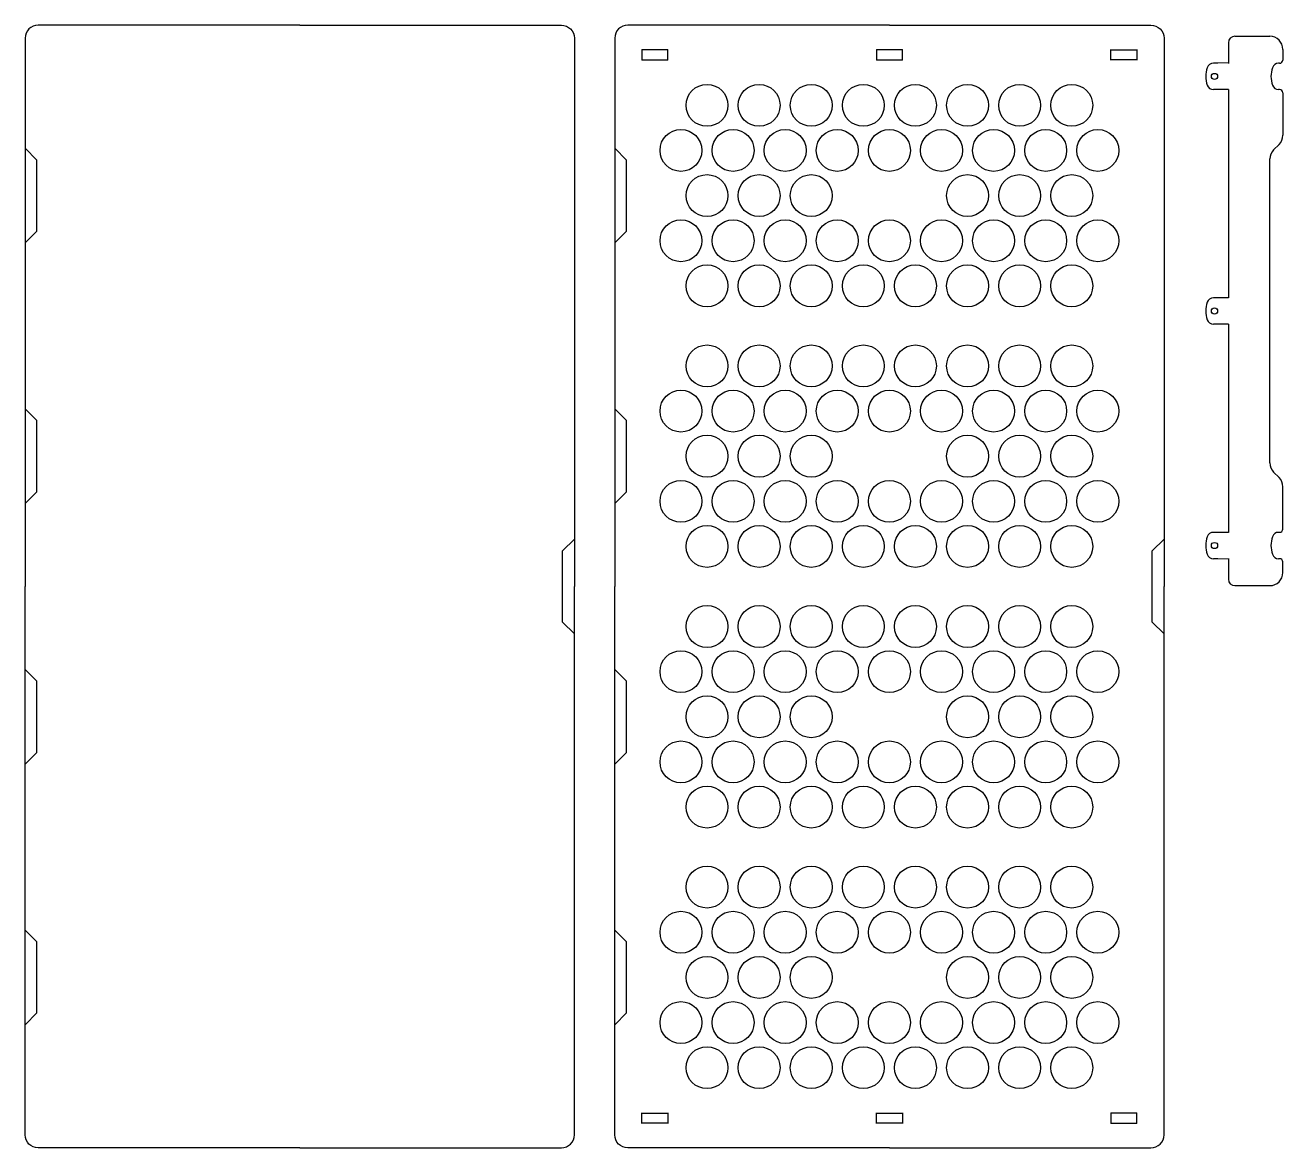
# Paper-space layout 'Elev_Side (2)' of a CAD drawing. Header units: inches. Extents: x 0.3 to 24.5, y 0.2 to 21.7.
import ezdxf

# ---------------------------------------------------------------- set-up
doc = ezdxf.new("R2010")
doc.units = ezdxf.units.IN
doc.header["$MEASUREMENT"] = 0
doc.layers.add('CUT', color=1, linetype='Continuous')

# ---------------------------------------------------------------- blocks, each defined once
blk = doc.blocks.new('ShellTray')
at = {"layer": 'CUT'}
for p, q in [((-10.304, -0.52), (-10.099, -0.52)), ((-10.299, -1.02), (-10.299, -0.52)), ((-10.104, -0.52), (-10.104, -1.02)), ((10.304, -0.52), (10.099, -0.52)), ((10.104, -0.52), (10.104, -1.02)), ((10.299, -1.02), (10.299, -0.52)), ((-10.099, -1.02), (-10.304, -1.02)), ((10.099, -1.02), (10.304, -1.02)), ((-10.304, -5.02), (-10.099, -5.02)), ((-10.299, -5.52), (-10.299, -5.02)), ((-10.104, -5.02), (-10.104, -5.52)), ((10.304, -5.02), (10.099, -5.02)), ((10.104, -5.02), (10.104, -5.52)), ((10.299, -5.52), (10.299, -5.02)), ((-10.099, -5.52), (-10.304, -5.52)), ((10.099, -5.52), (10.304, -5.52)), ((-10.099, -9.52), (-10.304, -9.52)), ((-10.299, -9.52), (-10.299, -10.02)), ((-10.104, -10.02), (-10.104, -9.52)), ((10.099, -9.52), (10.304, -9.52)), ((10.104, -10.02), (10.104, -9.52)), ((10.299, -9.52), (10.299, -10.02)), ((-10.304, -10.02), (-10.099, -10.02)), ((10.304, -10.02), (10.099, -10.02))]:
    blk.add_line(p, q, dxfattribs=at)
for points in [[(-10.77, -5.27), (-10.77, -0.25, -0.414214), (-10.52, 0), (0, 0)], [(10.77, -5.27), (10.77, -0.25, 0.414214), (10.52, 0), (0, 0)], [(-10.77, -5.27), (-10.77, -10.29, 0.414214), (-10.52, -10.54), (0, -10.54)], [(10.77, -5.27), (10.77, -10.29, -0.414214), (10.52, -10.54), (0, -10.54)]]:
    blk.add_lwpolyline(points, format="xyb", dxfattribs=at)
for points in [[(-8.408, 0), (-8.183, -0.225), (-6.818, -0.225), (-6.592, 0)], [(-3.408, 0), (-3.183, -0.225), (-1.818, -0.225), (-1.592, 0)], [(1.592, 0), (1.817, -0.225), (3.182, -0.225), (3.408, 0)], [(6.592, 0), (6.817, -0.225), (8.182, -0.225), (8.408, 0)], [(-0.908, -10.54), (-0.683, -10.315), (0.683, -10.315), (0.908, -10.54)]]:
    blk.add_lwpolyline(points, dxfattribs=at)
for centre in [(-8.366, -1.27), (-6.634, -1.27), (-3.366, -1.27), (-1.634, -1.27), (1.634, -1.27), (3.366, -1.27), (6.634, -1.27), (8.366, -1.27), (-9.232, -1.77), (-7.5, -1.77), (-5.768, -1.77), (-4.232, -1.77), (-2.5, -1.77), (-0.768, -1.77), (0.768, -1.77), (2.5, -1.77), (4.232, -1.77), (5.768, -1.77), (7.5, -1.77), (9.232, -1.77), (-8.366, -2.27), (-6.634, -2.27), (-3.366, -2.27), (-1.634, -2.27), (1.634, -2.27), (3.366, -2.27), (6.634, -2.27), (8.366, -2.27), (-9.232, -2.77), (-7.5, -2.77), (-5.768, -2.77), (-4.232, -2.77), (-2.5, -2.77), (-0.768, -2.77), (0.768, -2.77), (2.5, -2.77), (4.232, -2.77), (5.768, -2.77), (7.5, -2.77), (9.232, -2.77), (-8.366, -3.27), (-6.634, -3.27), (-3.366, -3.27), (-1.634, -3.27), (1.634, -3.27), (3.366, -3.27), (6.634, -3.27), (8.366, -3.27), (-9.232, -3.77), (-7.5, -3.77), (-5.768, -3.77), (-4.232, -3.77), (-2.5, -3.77), (-0.768, -3.77), (0.768, -3.77), (2.5, -3.77), (4.232, -3.77), (5.768, -3.77), (7.5, -3.77), (9.232, -3.77), (-8.366, -4.27), (-6.634, -4.27), (-3.366, -4.27), (-1.634, -4.27), (1.634, -4.27), (3.366, -4.27), (6.634, -4.27), (8.366, -4.27), (-9.232, -4.77), (-5.768, -4.77), (-4.232, -4.77), (-0.768, -4.77), (0.768, -4.77), (4.232, -4.77), (5.768, -4.77), (9.232, -4.77), (-8.366, -5.27), (-6.634, -5.27), (-3.366, -5.27), (-1.634, -5.27), (1.634, -5.27), (3.366, -5.27), (6.634, -5.27), (8.366, -5.27), (-9.232, -5.77), (-5.768, -5.77), (-4.232, -5.77), (-0.768, -5.77), (0.768, -5.77), (4.232, -5.77), (5.768, -5.77), (9.232, -5.77), (-8.366, -6.27), (-6.634, -6.27), (-3.366, -6.27), (-1.634, -6.27), (1.634, -6.27), (3.366, -6.27), (6.634, -6.27), (8.366, -6.27), (-9.232, -6.77), (-7.5, -6.77), (-5.768, -6.77), (-4.232, -6.77), (-2.5, -6.77), (-0.768, -6.77), (0.768, -6.77), (2.5, -6.77), (4.232, -6.77), (5.768, -6.77), (7.5, -6.77), (9.232, -6.77), (-8.366, -7.27), (-6.634, -7.27), (-3.366, -7.27), (-1.634, -7.27), (1.634, -7.27), (3.366, -7.27), (6.634, -7.27), (8.366, -7.27), (-9.232, -7.77), (-7.5, -7.77), (-5.768, -7.77), (-4.232, -7.77), (-2.5, -7.77), (-0.768, -7.77), (0.768, -7.77), (2.5, -7.77), (4.232, -7.77), (5.768, -7.77), (7.5, -7.77), (9.232, -7.77), (-8.366, -8.27), (-6.634, -8.27), (-3.366, -8.27), (-1.634, -8.27), (1.634, -8.27), (3.366, -8.27), (6.634, -8.27), (8.366, -8.27), (-9.232, -8.77), (-7.5, -8.77), (-5.768, -8.77), (-4.232, -8.77), (-2.5, -8.77), (-0.768, -8.77), (0.768, -8.77), (2.5, -8.77), (4.232, -8.77), (5.768, -8.77), (7.5, -8.77), (9.232, -8.77), (-8.366, -9.27), (-6.634, -9.27), (-3.366, -9.27), (-1.634, -9.27), (1.634, -9.27), (3.366, -9.27), (6.634, -9.27), (8.366, -9.27)]:
    blk.add_circle(centre, 0.402, dxfattribs=at)
blk = doc.blocks.new('ShellLid')
at = {"layer": 'CUT'}
for points in [[(-10.77, -5.27), (-10.77, -0.25, -0.4142136), (-10.52, 0), (0, 0)], [(10.77, -5.27), (10.77, -0.25, 0.4142136), (10.52, 0), (0, 0)], [(-10.77, -5.27), (-10.77, -10.29, 0.4142136), (-10.52, -10.54), (0, -10.54)], [(10.77, -5.27), (10.77, -10.29, -0.4142136), (10.52, -10.54), (0, -10.54)]]:
    blk.add_lwpolyline(points, format="xyb", dxfattribs=at)
for points in [[(-8.4075, 0), (-8.1825, -0.225), (-6.8175, -0.225), (-6.5925, 0)], [(-3.4075, 0), (-3.1825, -0.225), (-1.8175, -0.225), (-1.5925, 0)], [(1.5925, 0), (1.8175, -0.225), (3.1825, -0.225), (3.4075, 0)], [(6.5925, 0), (6.8175, -0.225), (8.1825, -0.225), (8.4075, 0)], [(-0.9075, -10.54), (-0.6825, -10.315), (0.6825, -10.315), (0.9075, -10.54)]]:
    blk.add_lwpolyline(points, dxfattribs=at)
blk = doc.blocks.new('ShellRail')
at = {"layer": 'CUT'}
for p, q in [((-0.335, 0), (0.335, 0)), ((-0.46, -0.125), (-0.46, -0.52)), ((0.585, -0.25), (0.585, -0.455)), ((-0.46, -1.02), (-0.46, -5.02)), ((0.585, -1.085), (0.585, -1.896)), ((0.512, -2.073), (0.408, -2.177)), ((0.335, -8.186), (0.335, -2.354)), ((-0.46, -5.52), (-0.46, -9.52)), ((0.512, -8.467), (0.408, -8.363)), ((0.585, -9.454), (0.585, -8.644)), ((-0.46, -10.02), (-0.46, -10.415)), ((0.585, -10.29), (0.585, -10.085)), ((-0.335, -10.54), (0.335, -10.54))]:
    blk.add_line(p, q, dxfattribs=at)
at = {"layer": 'CUT', "ltscale": 0.007812}
for p, q in [((-0.665, -0.517), (-0.747, -0.517)), ((-0.46, -0.508), (-0.675, -0.517)), ((0.522, -0.517), (0.503, -0.517)), ((-0.665, -1.023), (-0.747, -1.023)), ((-0.46, -1.023), (-0.675, -1.023)), ((0.522, -1.023), (0.503, -1.023)), ((-0.665, -5.017), (-0.747, -5.017)), ((-0.46, -5.017), (-0.675, -5.017)), ((-0.665, -5.523), (-0.747, -5.523)), ((-0.46, -5.523), (-0.675, -5.523)), ((-0.665, -9.517), (-0.747, -9.517)), ((-0.46, -9.517), (-0.675, -9.517)), ((0.522, -9.517), (0.503, -9.517)), ((-0.665, -10.023), (-0.747, -10.023)), ((-0.46, -10.032), (-0.675, -10.023)), ((0.522, -10.023), (0.503, -10.023))]:
    blk.add_line(p, q, dxfattribs=at)
at = {"layer": 'CUT', "ltscale": 0.003906}
for centre in [(-0.727, -0.77), (-0.727, -5.27), (-0.727, -9.77)]:
    blk.add_circle(centre, 0.0595, dxfattribs=at)
at = {"layer": 'CUT'}
for centre, radius, start, end in [((-0.335, -0.125), 0.125, 90, 180), ((0.335, -0.25), 0.25, 0, 90), ((0.522, -0.455), 0.0625, 270, 360), ((0.522, -1.085), 0.0625, 0, 90), ((0.335, -1.896), 0.25, 315, 0), ((0.585, -2.354), 0.25, 135, 180), ((0.585, -8.186), 0.25, 180, 225), ((0.335, -8.644), 0.25, 0, 45), ((0.522, -9.454), 0.0625, 270, 360), ((0.522, -10.085), 0.0625, 0, 90), ((0.335, -10.29), 0.25, 270, 0), ((-0.335, -10.415), 0.125, 180, 270)]:
    blk.add_arc(centre, radius, start, end, dxfattribs=at)
at = {"layer": 'CUT', "ltscale": 0.007812}
for centre, radius, start, end in [((-0.362, -0.77), 0.531, 161.6345, 198.3655), ((-0.747, -0.642), 0.125, 90, 161.6345), ((0.888, -0.77), 0.531, 161.6345, 198.3655), ((0.503, -0.642), 0.125, 90, 161.6345), ((-0.747, -0.898), 0.125, 198.3655, 270), ((0.503, -0.898), 0.125, 198.3655, 270), ((-0.747, -5.142), 0.125, 90, 161.6345), ((-0.362, -5.27), 0.531, 161.6345, 198.3655), ((-0.747, -5.398), 0.125, 198.3655, 270), ((-0.362, -9.77), 0.531, 161.6345, 198.3655), ((-0.747, -9.642), 0.125, 90, 161.6345), ((0.888, -9.77), 0.531, 161.6345, 198.3655), ((0.503, -9.642), 0.125, 90, 161.6345), ((-0.747, -9.898), 0.125, 198.3655, 270), ((0.503, -9.898), 0.125, 198.3655, 270)]:
    blk.add_arc(centre, radius, start, end, dxfattribs=at)

psp = doc.layouts.new('Elev_Side (2)')

# ---------------------------------------------------------------- block references
at = {"rotation": 90}
for name, p in [('ShellLid', (0.316, 10.938)), ('ShellTray', (11.631, 10.938))]:
    psp.add_blockref(name, p, dxfattribs=at)
psp.add_blockref('ShellRail', (23.867, 21.494))

doc.saveas('drawing.dxf')
